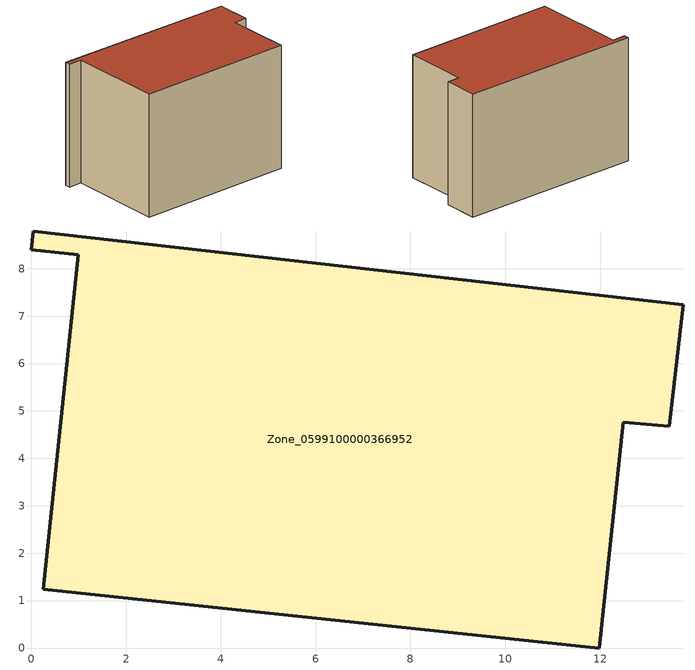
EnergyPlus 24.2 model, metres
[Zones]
Zone_0599100000366952
 floor ground (C_G): 13.76,7.24 13.46,4.68 12.49,4.76 11.99,0 0.25,1.24 0.99,8.3 0,8.4 0.04,8.8 z0
 wall outside (C_F): 13.46,4.68 13.76,7.24 0.04,8.8 0,8.4 0.99,8.3 0.25,1.24 11.99,0 12.49,4.76 13.46,4.68 z0:9.2
 roof outside (C_R): 0.25,1.24 11.99,0 12.49,4.76 13.46,4.68 13.76,7.24 0.04,8.8 0,8.4 0.99,8.3 z9.2
[BUILDING]
Pand.0599100000366952: North Axis=0; Terrain=City; Loads Convergence Tolerance Value=0.04; Temperature Convergence Tolerance Value=0.4; Solar Distribution=FullExterior; Maximum Number of Warmup Days=25; Minimum Number of Warmup Days=1
[Site:Location]
Rotterdam.The.Hague.AP_ZH_NLD Design_Conditions: Latitude=51.96; Longitude=4.45; Time Zone=1; Elevation=-4.5
[SITE:GROUNDTEMPERATURE:BUILDINGSURFACE]
18, 18, 18, 18, 18, 18, 18, 18, 18, 18, 18, 18
[MATERIAL] Thermal Absorptance=0.9; Solar Absorptance=0.7; Visible Absorptance=0.7
Name | Roughness | Thickness | Conductivity | Density | Specific Heat
G.TI.1992-2005 | MediumSmooth | 0.15 | 0.06 | 540 | 1210
F.TI.1992-2005 | Rough | 0.3 | 0.12 | 1920 | 840
R.TI.1992-2005 | MediumRough | 0.2 | 0.08 | 1500 | 1000
[CONSTRUCTION]
C_G: G.TI.1992-2005
C_F: F.TI.1992-2005
C_R: R.TI.1992-2005
[ZONE]
Zone_0599100000366952: Type=1; Multiplier=1; Ceiling Height=Autocalculate; Volume=Autocalculate; Floor Area=autocalculate; Part of Total Floor Area=Yes
[ZONEINFILTRATION:DESIGNFLOWRATE]
Infil_Zone_0599100000366952: Zone or ZoneList or Space or SpaceList=Zone_0599100000366952; Schedule=AlwaysOn; Design Flow Rate Calculation Method=Flow/Area; Flow Rate per Floor Area=0.0015; Constant Term Coefficient=1; Temperature Term Coefficient=0; Velocity Term Coefficient=0; Velocity Squared Term Coefficient=0
[HVACTEMPLATE:ZONE:IDEALLOADSAIRSYSTEM]
Zone_0599100000366952: Maximum Heating Supply Air Temperature=50; Minimum Cooling Supply Air Temperature=13; Maximum Heating Supply Air Humidity Ratio=0.0156; Minimum Cooling Supply Air Humidity Ratio=0.0077; Heating Limit=NoLimit; Cooling Limit=NoLimit; Dehumidification Control Type=ConstantSensibleHeatRatio; Cooling Sensible Heat Ratio=0.7; Dehumidification Setpoint=60; Humidification Control Type=None; Humidification Setpoint=30; Outdoor Air Method=None; Outdoor Air Flow Rate per Person=0.00944; Outdoor Air Flow Rate per Zone Floor Area=0; Outdoor Air Flow Rate per Zone=0; Demand Controlled Ventilation Type=None; Outdoor Air Economizer Type=NoEconomizer; Heat Recovery Type=None; Sensible Heat Recovery Effectiveness=0.7; Latent Heat Recovery Effectiveness=0.65
[ZONECONTROL:THERMOSTAT]
ThermostatControl_Zone_0599100000366952: Zone or ZoneList=Zone_0599100000366952; Control Type Schedule=DualSetpointControlType; Control 1=Thermostat_Zone_0599100000366952; Temperature Difference Between Cutout And Setpoint=0
[THERMOSTATSETPOINT:DUALSETPOINT]
Thermostat_Zone_0599100000366952: Heating Setpoint Temperature Schedule=HeatingSetpoint_Zone_0599100000366952; Cooling Setpoint Temperature Schedule=CoolingSetpoint_Zone_0599100000366952
[SCHEDULE:COMPACT]
HeatingSetpoint_Zone_0599100000366952: Through: 12/31, For: AllDays, Until: 24:00, 21
CoolingSetpoint_Zone_0599100000366952: Through: 12/31, For: AllDays, Until: 24:00, 24
DualSetpointControlType: Through: 12/31, For: AllDays, Until: 24:00, 4
AlwaysOn: Through: 12/31, For: AllDays, Until: 24:00, 1
